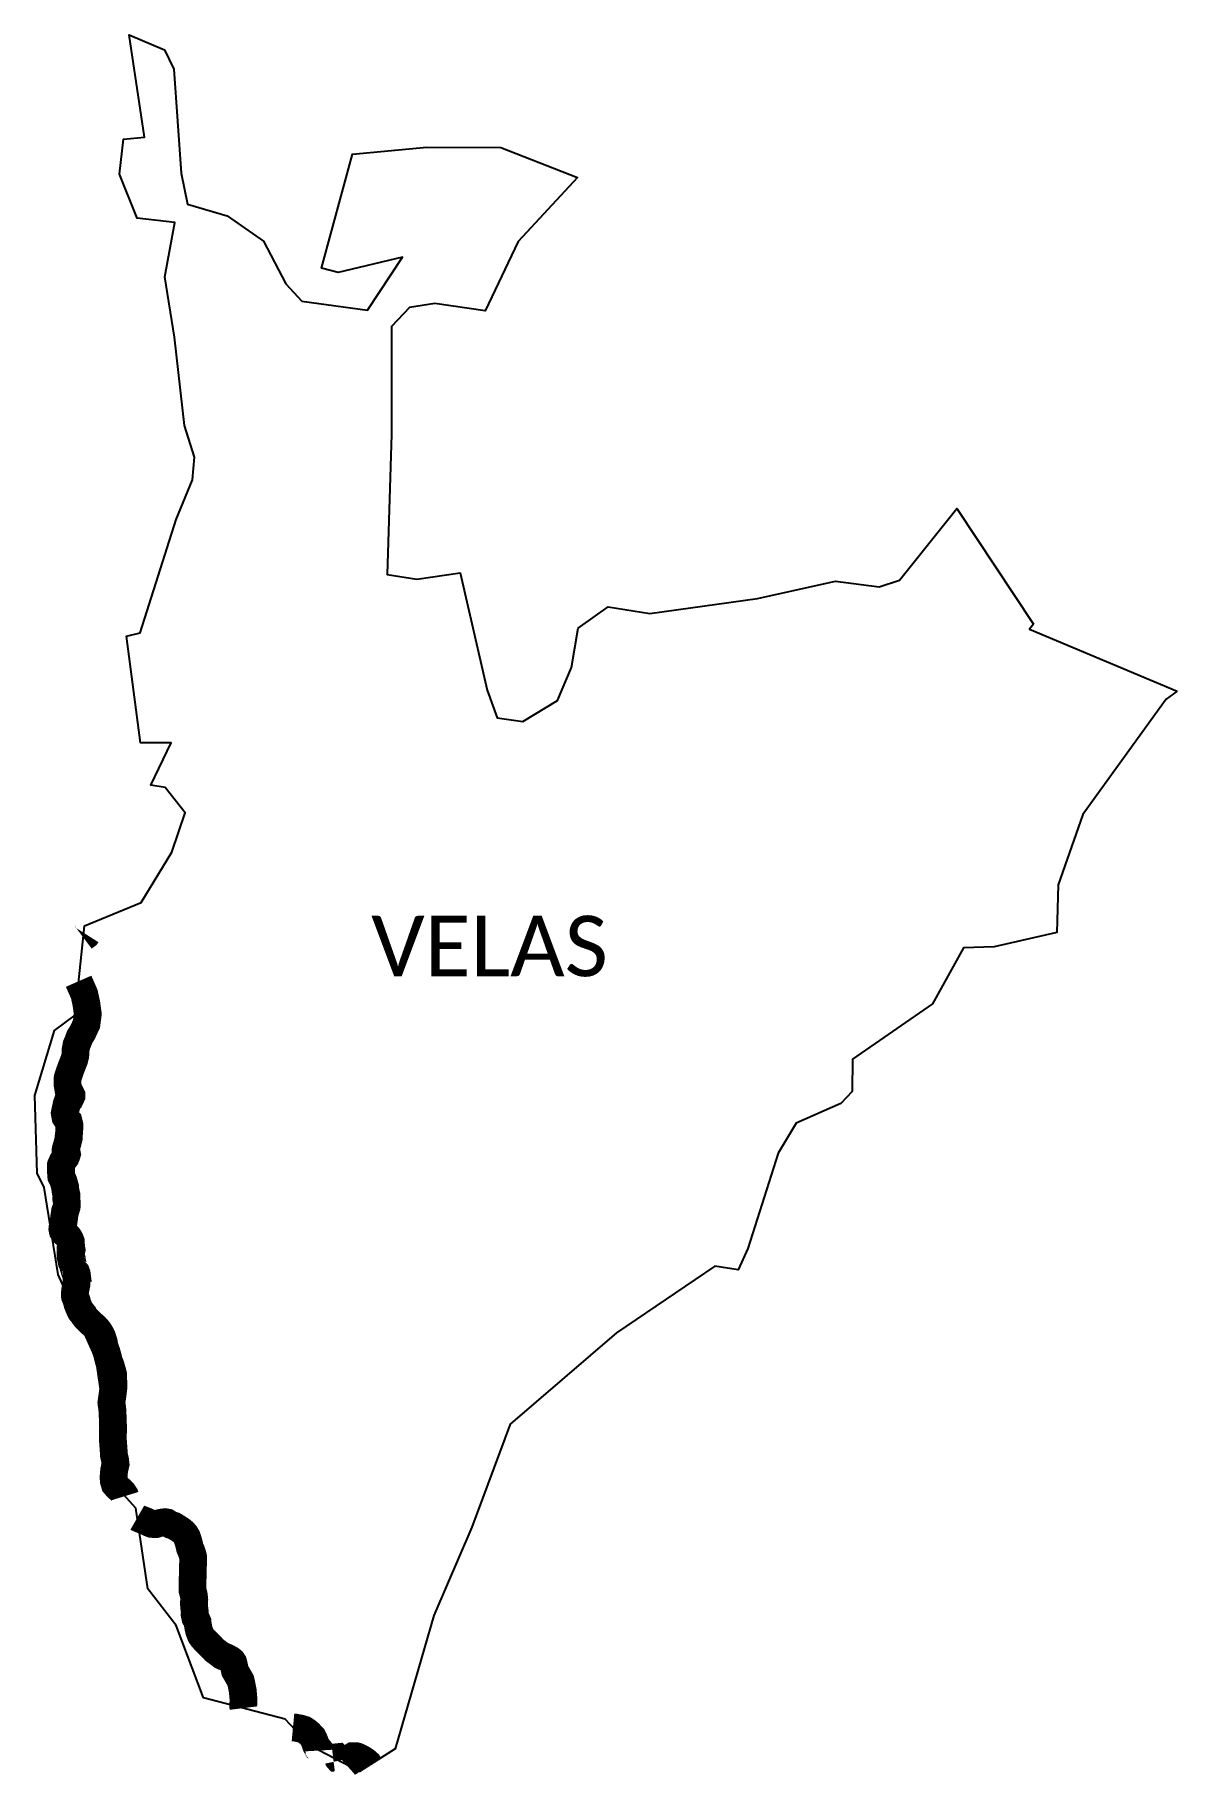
# Model space of a CAD drawing. Header units: metres. Extents: x 291233 to 293289, y 1984619 to 1987758.
import ezdxf

# ---------------------------------------------------------------- set-up
doc = ezdxf.new("R2010")
doc.units = ezdxf.units.M
doc.layers.add('NATURALLY PROTECTED', color=3, linetype='Continuous')
doc.layers.add('village', color=3, linetype='Continuous')
doc.styles.get("Standard").update_dxf_attribs({"font": 'calibri.ttf'})

msp = doc.modelspace()

# ---------------------------------------------------------------- linework, layer by layer
at = {"layer": 'NATURALLY PROTECTED', "flags": 128}
for points in [[(291326.7, 1986138.3, 50, 50, 0), (291326, 1986137.2, 50, 50, 0), (291320.7, 1986133.2, 50, 50, 0)], [(291312.2, 1986054.6, 50, 50, 0), (291322.5, 1986031.1, 50, 50, 0), (291326.2, 1986013.8, 50, 50, 0), (291328.7, 1985995.6, 50, 50, 0), (291326.4, 1985977.8, 50, 50, 0), (291318.9, 1985961.7, 50, 50, 0), (291314.1, 1985954.3, 50, 50, 0), (291311.1, 1985946, 50, 50, 0), (291308.3, 1985939.5, 50, 50, 0), (291307.5, 1985935.3, 50, 50, 0), (291306.5, 1985929.8, 50, 50, 0), (291306.5, 1985923.9, 50, 50, 0), (291306.2, 1985920.5, 50, 50, 0), (291304.4, 1985913.3, 50, 50, 0), (291298.2, 1985897.6, 50, 50, 0), (291294, 1985885.4, 50, 50, 0), (291292.5, 1985880.4, 50, 50, 0), (291292.1, 1985874.1, 50, 50, 0), (291292.2, 1985868.8, 50, 50, 0), (291293.8, 1985859.8, 50, 50, 0), (291296, 1985856.2, 50, 50, 0), (291299.3, 1985849.4, 50, 50, 0), (291299.3, 1985848.3, 50, 50, 0), (291296.5, 1985842.3, 50, 50, 0), (291292.4, 1985838.1, 50, 50, 0), (291290.6, 1985833.2, 50, 50, 0), (291289.9, 1985828.9, 50, 50, 0), (291288.8, 1985824.8, 50, 50, 0), (291287.3, 1985817.1, 50, 50, 0), (291288.6, 1985809.8, 50, 50, 0), (291291, 1985806.2, 50, 50, 0), (291293.9, 1985802.9, 50, 50, 0), (291295.5, 1985796.4, 50, 50, 0), (291295.5, 1985792.4, 50, 50, 0), (291295.4, 1985786.9, 50, 50, 0), (291294.8, 1985779.3, 50, 50, 0), (291294.2, 1985774.6, 50, 50, 0), (291294.2, 1985771.4, 50, 50, 0), (291293, 1985766.7, 50, 50, 0), (291290.9, 1985758.6, 50, 50, 0), (291289, 1985752.4, 50, 50, 0), (291288.7, 1985750.6, 50, 50, 0), (291288.9, 1985749.1, 50, 50, 0), (291289.6, 1985747.8, 50, 50, 0), (291290.7, 1985746.3, 50, 50, 0), (291291.2, 1985743.8, 50, 50, 0), (291290.4, 1985741.1, 50, 50, 0), (291289, 1985737.8, 50, 50, 0), (291287.2, 1985735.3, 50, 50, 0), (291284.6, 1985732.5, 50, 50, 0), (291284.1, 1985731.7, 50, 50, 0), (291283.2, 1985730.1, 50, 50, 0), (291281.9, 1985727.1, 50, 50, 0), (291280.5, 1985723.9, 50, 50, 0), (291280.4, 1985719.8, 50, 50, 0), (291280.5, 1985715.9, 50, 50, 0), (291280.5, 1985709.8, 50, 50, 0), (291281, 1985703.3, 50, 50, 0), (291283.1, 1985699, 50, 50, 0), (291285.1, 1985694.2, 50, 50, 0), (291286.3, 1985689.9, 50, 50, 0), (291287.9, 1985684.1, 50, 50, 0), (291288.5, 1985678.3, 50, 50, 0), (291289.5, 1985672.9, 50, 50, 0), (291290.3, 1985669.6, 50, 50, 0), (291290.4, 1985665.9, 50, 50, 0), (291290, 1985662.9, 50, 50, 0), (291290.5, 1985659.8, 50, 50, 0), (291291, 1985655.8, 50, 50, 0), (291291, 1985652.1, 50, 50, 0), (291290.7, 1985648.9, 50, 50, 0), (291289.6, 1985645.1, 50, 50, 0), (291287.8, 1985640.6, 50, 50, 0), (291286.5, 1985632.2, 50, 50, 0), (291285.9, 1985627.4, 50, 50, 0), (291284.8, 1985619.9, 50, 50, 0), (291283.4, 1985612.9, 50, 50, 0), (291283, 1985608.7, 50, 50, 0), (291283.8, 1985605, 50, 50, 0), (291286.1, 1985601.6, 50, 50, 0), (291290.8, 1985597.8, 50, 50, 0), (291294.3, 1985593.9, 50, 50, 0), (291296.6, 1985589.9, 50, 50, 0), (291298.1, 1985585.9, 50, 50, 0), (291298.1, 1985581.7, 50, 50, 0), (291298.6, 1985578.5, 50, 50, 0), (291299.2, 1985572.5, 50, 50, 0), (291299.5, 1985571, 50, 50, 0), (291299.1, 1985569.2, 50, 50, 0), (291297.4, 1985567.6, 50, 50, 0), (291297.4, 1985565.7, 50, 50, 0), (291297.4, 1985560.5, 50, 50, 0), (291298.7, 1985555.3, 50, 50, 0), (291299.9, 1985553.2, 50, 50, 0), (291300.1, 1985549.7, 50, 50, 0), (291300.7, 1985548.8, 50, 50, 0), (291301.1, 1985546.2, 50, 50, 0), (291302.4, 1985542.8, 50, 50, 0), (291303.3, 1985539, 50, 50, 0), (291305.6, 1985531.8, 50, 50, 0), (291307, 1985531, 50, 50, 0), (291307.9, 1985530.1, 50, 50, 0), (291308.9, 1985527.4, 50, 50, 0), (291309.4, 1985523.3, 50, 50, 0), (291308.9, 1985522.8, 50, 50, 0), (291308.9, 1985517.8, 50, 50, 0), (291308, 1985510.7, 50, 50, 0), (291308, 1985507.4, 50, 50, 0), (291307, 1985502.6, 50, 50, 0), (291306.8, 1985501.4, 50, 50, 0), (291305.9, 1985497.8, 50, 50, 0), (291305.5, 1985492.8, 50, 50, 0), (291305.3, 1985489.9, 50, 50, 0), (291305.6, 1985487.6, 50, 50, 0), (291306.1, 1985486.2, 50, 50, 0), (291306.6, 1985485.1, 50, 50, 0), (291307.3, 1985483.4, 50, 50, 0), (291309, 1985478.5, 50, 50, 0), (291310.4, 1985473.1, 50, 50, 0), (291312.5, 1985468, 50, 50, 0), (291313.4, 1985466, 50, 50, 0), (291314.7, 1985463, 50, 50, 0), (291315.5, 1985461.3, 50, 50, 0), (291316.6, 1985459.7, 50, 50, 0), (291319, 1985457.7, 50, 50, 0), (291321.1, 1985455, 50, 50, 0), (291322.3, 1985452.2, 50, 50, 0), (291324.2, 1985449.7, 50, 50, 0), (291327.1, 1985446.9, 50, 50, 0), (291334.6, 1985439.2, 50, 50, 0), (291341.9, 1985432.8, 50, 50, 0), (291347.4, 1985426.7, 50, 50, 0), (291351.1, 1985421, 50, 50, 0), (291354.7, 1985413.8, 50, 50, 0), (291357.3, 1985406, 50, 50, 0), (291358.5, 1985398.5, 50, 50, 0), (291362.8, 1985386, 50, 50, 0), (291367, 1985369.8, 50, 50, 0), (291369.7, 1985363.4, 50, 50, 0), (291371.8, 1985356, 50, 50, 0), (291374.1, 1985347.5, 50, 50, 0), (291374.7, 1985333.3, 50, 50, 0), (291374.7, 1985322.2, 50, 50, 0), (291373, 1985308.7, 50, 50, 0), (291371.2, 1985296.1, 50, 50, 0), (291371.7, 1985291.7, 50, 50, 0), (291372.7, 1985286.4, 50, 50, 0), (291373.7, 1985268, 50, 50, 0), (291374.2, 1985250, 50, 50, 0), (291373.7, 1985231.3, 50, 50, 0), (291374.9, 1985215.4, 50, 50, 0), (291375.9, 1985200.5, 50, 50, 0), (291377.8, 1985193.4, 50, 50, 0), (291378.7, 1985185.6, 50, 50, 0), (291377.4, 1985179.9, 50, 50, 0), (291376.2, 1985174.6, 50, 50, 0), (291375.5, 1985167.3, 50, 50, 0), (291375.1, 1985161.9, 50, 50, 0), (291375.1, 1985161.9, 50, 50, 0), (291375.6, 1985155.5, 50, 50, 0), (291377.4, 1985149.1, 50, 50, 0), (291382.4, 1985143.4, 50, 50, 0), (291387.2, 1985139.4, 50, 50, 0), (291391.7, 1985135.1, 50, 50, 0), (291395.4, 1985129.4, 50, 50, 0), (291395.8, 1985128.1, 50, 50, 0)], [(291417.8, 1985089.3, 50, 50, 0), (291419.2, 1985088.5, 50, 50, 0), (291424.4, 1985086.3, 50, 50, 0), (291428.6, 1985084.7, 50, 50, 0), (291434.2, 1985082.6, 50, 50, 0), (291439.5, 1985079.7, 50, 50, 0), (291443.6, 1985078.1, 50, 50, 0), (291447.6, 1985077.7, 50, 50, 0), (291451.7, 1985077.8, 50, 50, 0), (291456.5, 1985079.2, 50, 50, 0), (291463.1, 1985080.5, 50, 50, 0), (291467.6, 1985081.1, 50, 50, 0), (291471.3, 1985080.5, 50, 50, 0), (291474.7, 1985078.4, 50, 50, 0), (291478.9, 1985076, 50, 50, 0), (291483.6, 1985074.7, 50, 50, 0), (291489.2, 1985071.2, 50, 50, 0), (291494, 1985068.3, 50, 50, 0), (291497.9, 1985065.4, 50, 50, 0), (291501.3, 1985062.5, 50, 50, 0), (291504.2, 1985059.1, 50, 50, 0), (291507.1, 1985054.2, 50, 50, 0), (291508.7, 1985049.3, 50, 50, 0), (291510.8, 1985042.3, 50, 50, 0), (291512.5, 1985034.7, 50, 50, 0), (291514.8, 1985029.7, 50, 50, 0), (291516.9, 1985023.8, 50, 50, 0), (291518.3, 1985018.3, 50, 50, 0), (291518.4, 1985010.3, 50, 50, 0), (291517.7, 1984998.3, 50, 50, 0), (291517.9, 1984991.6, 50, 50, 0), (291517.7, 1984984.2, 50, 50, 0), (291517.1, 1984977.1, 50, 50, 0), (291517.2, 1984971.1, 50, 50, 0), (291517.1, 1984964.1, 50, 50, 0), (291517.2, 1984958.4, 50, 50, 0), (291519, 1984951.8, 50, 50, 0), (291519.7, 1984948.6, 50, 50, 0), (291520.3, 1984941.5, 50, 50, 0), (291519.6, 1984935.5, 50, 50, 0), (291520.3, 1984927.1, 50, 50, 0), (291521.2, 1984920, 50, 50, 0), (291521.1, 1984914.6, 50, 50, 0), (291522.3, 1984908.9, 50, 50, 0), (291524.5, 1984905.2, 50, 50, 0), (291526.2, 1984901.2, 50, 50, 0), (291526.4, 1984898.5, 50, 50, 0), (291527.1, 1984895, 50, 50, 0), (291527.7, 1984891.2, 50, 50, 0), (291528.9, 1984886, 50, 50, 0), (291530.7, 1984881, 50, 50, 0), (291532.4, 1984877.1, 50, 50, 0), (291535, 1984873.4, 50, 50, 0), (291539.5, 1984868.3, 50, 50, 0), (291544.6, 1984863.1, 50, 50, 0), (291551.9, 1984855.7, 50, 50, 0), (291556.8, 1984850.7, 50, 50, 0), (291563.8, 1984845.5, 50, 50, 0), (291569.5, 1984841.1, 50, 50, 0), (291572.1, 1984839.7, 50, 50, 0), (291575.1, 1984839.1, 50, 50, 0), (291580, 1984836.9, 50, 50, 0), (291585.3, 1984834, 50, 50, 0), (291588.5, 1984831.4, 50, 50, 0), (291590.4, 1984828.6, 50, 50, 0), (291591.8, 1984823.3, 50, 50, 0), (291592.5, 1984818.6, 50, 50, 0), (291593.5, 1984813.9, 50, 50, 0), (291598.2, 1984805.8, 50, 50, 0), (291603.9, 1984795.7, 50, 50, 0), (291607.5, 1984778.4, 50, 50, 0), (291609, 1984761.5, 50, 50, 0), (291608.4, 1984750.5, 50, 50, 0), (291608.9, 1984746.5, 50, 50, 0)], [(291698, 1984711.9, 50, 50, 0), (291701.2, 1984711.6, 50, 50, 0), (291711.4, 1984709.7, 50, 50, 0), (291717.9, 1984707.7, 50, 50, 0), (291722.5, 1984704.8, 50, 50, 0), (291727.3, 1984700.7, 50, 50, 0), (291733.5, 1984694.4, 50, 50, 0), (291735.8, 1984689.8, 50, 50, 0), (291738.1, 1984683.4, 50, 50, 0), (291739.5, 1984679.5, 50, 50, 0), (291741.9, 1984675.2, 50, 50, 0), (291743.6, 1984674.1, 50, 50, 0), (291745.3, 1984671.9, 50, 50, 0), (291745.4, 1984670.2, 50, 50, 0)], [(291770.2, 1984657.3, 50, 50, 0), (291775, 1984657.9, 50, 50, 0), (291777, 1984658.1, 50, 50, 0), (291779.1, 1984655.7, 50, 50, 0), (291780.3, 1984653.3, 50, 50, 0), (291780.6, 1984651.9, 50, 50, 0)]]:
    msp.add_lwpolyline(points, format="xyseb", dxfattribs=at)
at = {"layer": 'NATURALLY PROTECTED', "const_width": 50, "flags": 128}
msp.add_lwpolyline([(291792.6, 1984645.7), (291793.6, 1984646.6), (291795, 1984647.4), (291795.7, 1984648), (291798.3, 1984649), (291799.5, 1984649.6), (291800.5, 1984650.4), (291801.3, 1984652.2), (291801.5, 1984653.8), (291802.2, 1984656), (291802.6, 1984657.6), (291804, 1984658.9), (291806.1, 1984660.2), (291810.5, 1984660.2), (291814.4, 1984659.1), (291820, 1984656.4), (291824.3, 1984653.9), (291828.6, 1984651), (291833.5, 1984646.7), (291835.4, 1984643.7)], dxfattribs=at)
at = {"layer": 'village', "color": 4, "flags": 128}
msp.add_lwpolyline([(293289.1, 1986576.8), (293269.7, 1986562.1), (293119.3, 1986354.8), (293075.3, 1986227.8), (293072.8, 1986142.2), (292960.1, 1986116.4), (292904.7, 1986114.7), (292848.9, 1986013.7), (292705.2, 1985914.3), (292704.5, 1985856), (292683.7, 1985834.4), (292603.4, 1985799.1), (292570.9, 1985745.4), (292516.4, 1985573.5), (292499.4, 1985535.5), (292457.2, 1985542), (292280.4, 1985421.6), (292088.6, 1985257.6), (292020.1, 1985072.3), (291951.4, 1984913.2), (291881.8, 1984673), (291817.8, 1984632.6), (291728.9, 1984678.7), (291684.2, 1984726.8), (291537.2, 1984765.3), (291487.5, 1984895), (291436.6, 1984960.9), (291415.3, 1985106.6), (291376.3, 1985149.6), (291343.8, 1985374.4), (291275.6, 1985526.8), (291250.4, 1985683.2), (291237.9, 1985708.9), (291233.5, 1985849.1), (291268.8, 1985966), (291305.7, 1985993.7), (291323, 1986154.1), (291424.9, 1986196.2), (291479.7, 1986286.6), (291503.7, 1986357.9), (291467.9, 1986403.3), (291441.9, 1986407.4), (291478.5, 1986483.5), (291423.6, 1986483.9), (291398.4, 1986675.7), (291423.1, 1986681.6), (291487.8, 1986885.3), (291516.9, 1986956.7), (291520.7, 1986997.7), (291502.6, 1987054.7), (291485, 1987213.9), (291467.1, 1987322.3), (291485.2, 1987419.8), (291417.7, 1987427.6), (291385.8, 1987507), (291393.1, 1987569.9), (291430.6, 1987573.8), (291403.4, 1987757.6), (291466.6, 1987730.8), (291483.8, 1987695.7), (291496.6, 1987508.8), (291507.9, 1987453.2), (291579.3, 1987432), (291644.8, 1987386.7), (291685.3, 1987309.5), (291713.9, 1987278.2), (291832, 1987262.5), (291895.2, 1987357.4), (291779, 1987330), (291749.5, 1987338), (291805.3, 1987543), (291938.7, 1987555.5), (292071.9, 1987554.7), (292210, 1987501.1), (292103.2, 1987385.6), (292043.7, 1987261.1), (291953.1, 1987274.4), (291907.6, 1987266.8), (291875.4, 1987232.8), (291875, 1987038.8), (291867.4, 1986786.5), (291921, 1986778), (291998.7, 1986789.3), (292047.6, 1986578.5), (292065.6, 1986528.7), (292111.5, 1986522.2), (292174, 1986560), (292199.2, 1986619.1), (292211.4, 1986689.8), (292265.1, 1986728.3), (292340.1, 1986716.3), (292534.1, 1986743.4), (292674.5, 1986774.4), (292752.7, 1986764.3), (292789.2, 1986776.1), (292892.6, 1986905.5), (293030.8, 1986697.2)], dxfattribs=at)
at = {"layer": 'village', "color": 4}
msp.add_polyline3d([(293030.8, 1986697.2, 0), (293023.2, 1986688.1, 0), (293289.1, 1986576.8, 0)], dxfattribs=at)

# ---------------------------------------------------------------- texts
at = {"insert": (291838.8, 1986172.3), "char_height": 108.7, "attachment_point": 1}
msp.add_mtext_dynamic_manual_height_columns('VELAS', width=710.319, gutter_width=1, heights=[0], dxfattribs=at)

doc.saveas('drawing.dxf')
